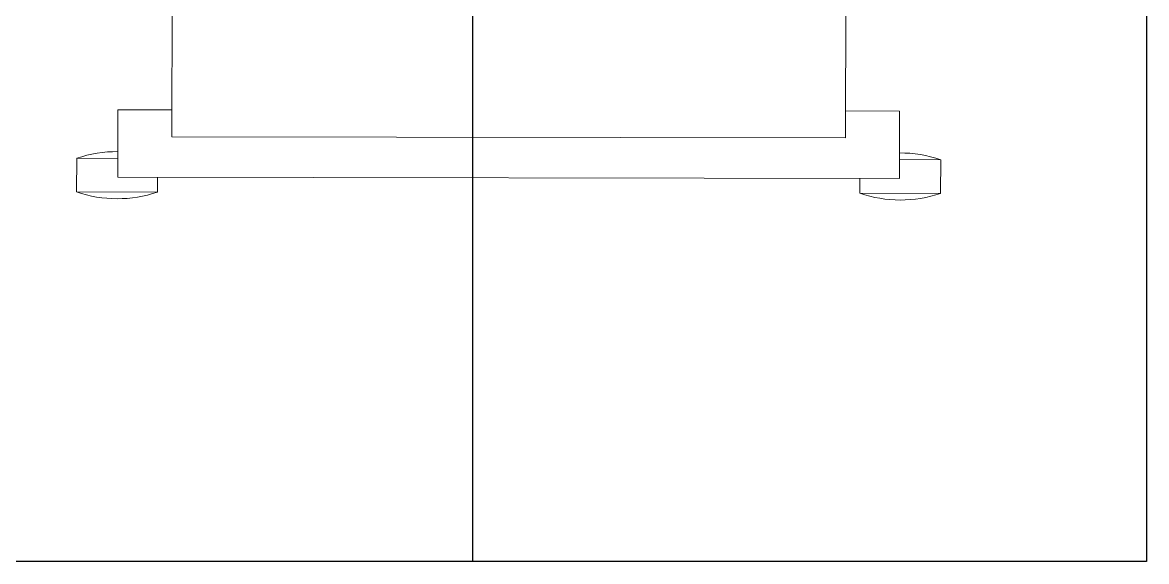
# Model space of a CAD drawing. Extents: x -12260 to 57327, y -29287 to 19916.
# Drawn here: x 37642 to 38476, y -6810 to -6410 of the extents above; entities that cross this region are included whole.
import ezdxf

# ---------------------------------------------------------------- set-up
doc = ezdxf.new("R2010")
doc.units = 0
doc.header["$LTSCALE"] = 0.25
doc.linetypes.add('DASHDOT', pattern=[25.4, 12.7, -6.35, 0, -6.35])
doc.layers.add('01-First Floor-FUR$0$FALSE CEILING', color=251, linetype='Continuous')
for name, color, linetype, lineweight in [('01-First Floor-FUR$0$LOADING', 253, 'Continuous', 5), ('01-First Floor-FUR$0$TME-MEDICAL EQUIPMENT', 42, 'Continuous', 13), ('01-First Floor-FUR$0$Walls', 251, 'Continuous', 5), ('E-LITE-CLNG-CNDT', 6, 'DASHDOT', 35)]:
    doc.layers.add(name, color=color, linetype=linetype, lineweight=lineweight)

# ---------------------------------------------------------------- blocks, each defined once
blk = doc.blocks.new('01-First Floor-FUR$0$workstation')
at = {"layer": '01-First Floor-FUR$0$LOADING'}
for p, q in [((2797.299, -990.665, 0), (2797.295, -993.165, 0)), ((2803.299, -990.675, 0), (2797.299, -990.665, 0)), ((2803.299, -990.675, 0), (2803.297, -991.786, 0)), ((2855.414, -990.761, 0), (2855.412, -991.872, 0)), ((2855.414, -990.761, 0), (2861.414, -990.771, 0)), ((2861.414, -990.771, 0), (2861.41, -993.271, 0)), ((2800.355, -991.781, 0), (2800.347, -996.781, 0)), ((2800.355, -991.781, 0), (2858.355, -991.877, 0)), ((2858.355, -991.877, 0), (2858.347, -996.877, 0)), ((2800.353, -993.17, 0), (2797.295, -993.165, 0)), ((2858.353, -993.266, 0), (2861.41, -993.271, 0)), ((2804.249, -1055.787, 0), (2804.35, -994.788, 0)), ((2804.35, -994.788, 0), (2854.35, -994.87, 0)), ((2854.35, -994.87, 0), (2854.249, -1055.87, 0)), ((2800.347, -996.781, 0), (2804.347, -996.788, 0)), ((2858.347, -996.877, 0), (2854.347, -996.87, 0))]:
    blk.add_line(p, q, dxfattribs=at)
for centre, start, end in [((2800.285, -999.42, 0), 70.98047, 108.82976), ((2858.4, -999.516, 0), 70.98047, 108.82976), ((2800.31, -984.42, 0), 250.98047, 270.26174), ((2858.425, -984.516, 0), 269.54848, 288.82976)]:
    blk.add_arc(centre, 9.25, start, end, dxfattribs=at)
blk = doc.blocks.new('01-First Floor-FUR')
at = {"layer": '01-First Floor-FUR$0$FALSE CEILING', "linetype": 'Continuous'}
blk.add_line((37976, -6810), (37976, -2810), dxfattribs=at)
at = {"layer": '01-First Floor-FUR$0$FALSE CEILING'}
blk.add_lwpolyline([(34976, -2810), (38476, -2810), (38476, -6810), (34976, -6810)], close=True, dxfattribs=at)
at = {"layer": '01-First Floor-FUR$0$Walls'}
for p, q in [((38476, -2810), (38476, -6810)), ((38476, -6810), (36056, -6810))]:
    blk.add_line(p, q, dxfattribs=at)
at = {"layer": '01-First Floor-FUR$0$TME-MEDICAL EQUIPMENT', "xscale": 10, "yscale": 10, "zscale": 10, "rotation": 180}
blk.add_blockref('01-First Floor-FUR$0$workstation', (66296.22, -16443.23, -0.1), dxfattribs=at)

msp = doc.modelspace()

# ---------------------------------------------------------------- block references
at = {"layer": 'E-LITE-CLNG-CNDT'}
msp.add_blockref('01-First Floor-FUR', (0, 0), dxfattribs=at)

doc.saveas('drawing.dxf')
